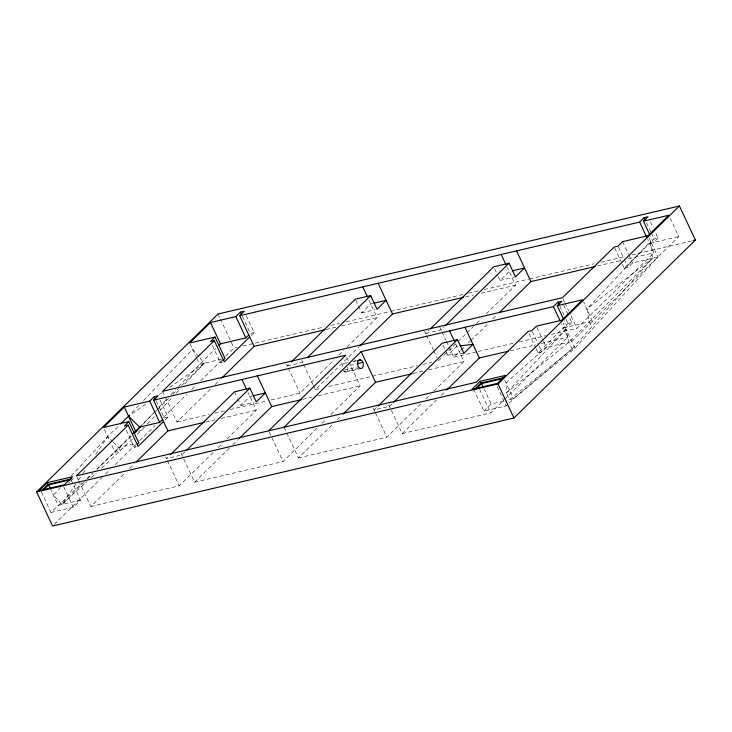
<?xml version="1.0" encoding="UTF-8"?>
<svg xmlns="http://www.w3.org/2000/svg" width="732" height="732" viewBox="0 0 732 732"><rect width="100%" height="100%" fill="white"/><g stroke="black" fill="none" stroke-linecap="round" stroke-linejoin="round"><path stroke-width="0.55" stroke-dasharray="3.66 2.75" d="M75.963 483.724L62 504.467L53.427 495.125L60.408 487.603M78.507 479.954L80.41 477.127M82.945 473.357L86.12 468.645M95.645 454.508L107.705 436.592L118.941 425.576M592.279 321.412L583.605 301.804M472.799 391.034L474.336 390.668L483.916 411.119L506.224 405.903L513.48 398.784L572.149 348.889L652.422 258.305L650.574 241.285L586.945 308.941L589.196 321.87L591.584 326.957M648.827 237.571L657.94 257.014L574.913 348.249L513.48 398.784L507.34 400.221M71.26 475.892L107.705 436.592L112.435 441.295M144.323 427.195L137.195 434.451M147.434 423.865L154.452 416.389M159.896 410.57L171.581 398.107M176.256 393.121L180.154 388.967M184.83 383.98L204.301 363.2L199.909 357.985M572.149 348.889L569.002 342.173L566.083 329.4L506.352 393.002L509.499 399.718L572.149 348.889L574.913 348.249L563.219 323.288M142.886 424.359L156.09 410.368M159.201 407.074L166.969 398.849M170.858 394.74L175.515 389.799M178.626 386.514L199.607 364.298L215.656 348.56M138.842 405.409L128.567 416.133L146.336 403.716M143.582 400.459L192.58 349.292L199.168 357.115M566.083 329.4L506.05 382.918L506.352 393.002L569.002 342.173L652.422 258.305L586.945 308.941M84.372 482.031L62 504.467L86.998 481.546M87.575 478.82L93.165 473.211M97.164 469.203L130.781 435.76M139.611 427.104L153.354 413.525M154.168 412.729L156.593 410.332M157.398 409.536L168.717 398.345M172.761 394.356L178.425 388.765M181.655 385.563L204.301 363.2L167.838 388.683M68.488 483.23L70.116 481.629M70.94 480.833L73.383 478.426M41.385 492.014L50.966 512.464L82.094 483.019M131.074 436.482L96.917 469.157M132.382 439.173L101.172 468.553M54.195 524.414L102.196 477.337M105.445 474.144L110.331 469.358M115.208 464.573L135.548 444.626M139.62 440.637L155.074 425.475M163.209 417.496L186.806 394.356M191.683 389.57L195.755 385.581M200.632 380.796L221.787 360.053M225.849 356.063L233.993 348.084L237.324 347.307M50.966 512.464L73.264 507.249L80.52 500.13L73.337 484.794M126.197 430.077L134.267 447.316L135.786 445.834M212.371 345.559L220.451 362.807L221.961 361.324M165.029 420.031L168.049 417.066L159.969 399.818M251.204 335.512L254.224 332.548L246.144 315.3M78.827 480.933L90.805 506.498L124.888 473.073M129.756 468.297L134.633 463.521M162.605 391.309L176.979 421.989L211.877 387.759M215.126 384.575L219.993 379.798M165.67 456.823L166.466 458.534L169.705 455.359M185.086 451.754L181.847 454.929L166.466 458.534M237.69 398.629L240.883 405.446L249.96 396.552L252.156 396.03M286.45 364.216L287.246 365.918L289.68 363.539M287.246 365.918L302.627 362.322L305.061 359.934M90.805 506.498L179.239 485.801L213.332 452.367M218.2 447.591L223.068 442.814M227.121 438.843L256.346 410.185L248.075 392.535M355.734 300.175L361.663 312.829L370.74 303.936L372.936 303.423M181.051 453.227L194.62 482.205L229.519 447.975M232.767 444.791L238.449 439.218M271.197 399.937L300.019 393.185L334.112 359.76M338.98 354.983L343.848 350.207M347.096 347.023L377.126 317.569L368.864 299.928M313.506 385.544L315.401 389.589L359.229 346.602M194.62 482.205L283.055 461.499L317.953 427.278M322.016 423.297L326.069 419.317M330.946 414.541L360.162 385.883L349.146 362.367M284.071 427.223L298.436 457.903L332.529 424.469M337.397 419.692L341.451 415.712M424.469 330.965L425.667 333.518L428.906 330.342M425.667 333.518L441.048 329.912L444.287 326.737M498.263 276.531L500.093 280.429L509.161 271.535L511.357 271.023M376.532 407.55L374.098 409.929L389.479 406.333L392.718 403.149M438.441 360.785L443.317 356.008M444.123 355.212L457.116 342.475M457.921 341.679L473.348 326.563M476.587 323.379L481.464 318.603M486.332 313.827L515.548 285.169L507.285 267.528M446.328 352.156L447.719 355.139L456.795 346.245L458.955 345.989M449.091 347.087L453.822 357.189L460.318 350.82M461.133 350.024L464.372 346.84M468.434 342.86L470.054 341.268M470.868 340.472L488.72 322.958M492.782 318.978L496.836 314.998M298.436 457.903L386.871 437.196L420.964 403.771M425.832 398.995L430.7 394.219M433.948 391.034L463.978 361.581L455.835 344.196M388.683 404.622L402.252 433.6L436.345 400.166M441.213 395.39L446.081 390.613M536.108 348.761L538.002 352.815L567.941 323.462L571.784 322.556L568.938 316.471M622.282 264.243L624.186 268.305L654.115 238.943L657.958 238.046L655.113 231.962M538.002 352.815L541.854 351.918L546.383 347.471L569.002 342.173M571.784 322.556L567.254 327.003L564.399 320.918M624.186 268.305L628.029 267.4L632.558 262.953L657.94 257.014M657.958 238.046L653.429 242.493L650.574 236.409M483.916 411.119L491.172 404.009L506.26 400.477M402.252 433.6L490.696 412.894L503.68 400.166M504.485 399.37L567.794 337.278L561.508 323.846M551.37 334.35L576.871 328.384L653.969 252.769L647.683 239.337M571.765 341.524L678.802 236.555L669.771 217.276M87.035 478.399L91.976 473.778M91.171 477.722L96.166 473.137M159.42 394.566L162.23 392.608M254.224 332.548L250.381 333.453L242.301 316.206M649.577 243.39L678.802 236.555M361.663 312.829L374.848 309.746M500.093 280.429L515.474 276.833M242.887 345.998L324.047 327.003M330.718 325.438L339.611 323.361M346.282 321.796L389.644 311.649M390.76 311.393L464.143 294.209M468.59 293.175L478.591 290.833M484.154 289.524L528.623 279.121M529.739 278.855L594.219 263.767M600.89 262.202L625.357 256.475M632.027 254.91L692.06 240.865M326.133 329.51L337.223 326.911M341.652 325.877L377.126 317.569M465.662 296.844L473.421 295.033M481.189 293.212L515.548 285.169M597.44 266L621.825 260.29M628.477 258.735L653.969 252.769M221.714 359.119L199.607 364.298L197.265 359.293M220.451 362.807L222.372 362.358M343.903 363.484L347.206 362.715M353.794 361.169L355.99 360.656M352.897 361.727L356.2 360.958M349.713 365.433L356.301 363.896M344.077 370.145L358.36 366.796M342.979 370.401L344.25 371.719L359.632 368.114M345.632 372.14L359.915 368.8M168.049 417.066L164.206 417.963L156.126 400.715M563.402 327.909L589.196 321.87M240.883 405.446L254.068 402.362M176.979 421.989L209.123 414.468M214.668 413.168L224.642 410.835M230.187 409.536L266.768 400.971M315.401 389.589L320.945 388.289M328.705 386.478L417.386 365.716M422.922 364.417L431.788 362.34M453.822 357.189L477.099 351.735M478.216 351.479L513.681 343.171M519.226 341.881L545.825 335.649M138.019 431.258L141.203 430.517L140.407 428.815M205.491 422.09L215.446 419.756M220.972 418.466L256.346 410.185M302.673 399.343L311.521 397.266M318.155 395.719L360.162 385.883M413.132 373.485L424.185 370.895M428.604 369.861L463.978 361.581M510.314 350.738L535.742 344.781M541.268 343.491L567.794 337.278M113.222 442.082L118.749 447.572L135.64 443.61M134.267 447.316L136.198 446.868M80.52 500.13L58.221 505.354L51.03 490.01M447.719 355.139L463.905 353.245M650.355 221.814L653.209 227.899M646.512 222.711L650.794 231.843M651.26 232.858L654.115 238.943M622.584 241.652L628.285 253.821M628.761 254.837L632.558 262.953M618.522 247.114L623.746 258.268M624.222 259.284L628.029 267.4M614.679 248.011L621.807 263.227M562.972 298.729L564.409 301.794M564.894 302.819L568.727 310.999M571.116 316.114L576.871 328.384M563.704 305.317L568.462 315.455M559.861 306.214L564.143 315.346M566.037 319.399L567.941 323.462M536.885 327.177L543.062 340.371M543.537 341.377L546.383 347.471M532.338 331.614L538.45 344.644M538.917 345.65L541.854 351.918M528.98 333.545L535.632 347.746M494.612 268.745L497.806 275.561M504.76 380.164L513.48 398.784M497.119 386.478L506.224 405.903M483.989 388.665L491.172 404.009M479.67 389.378L490.696 412.894M439.85 327.36L441.048 329.912M442 331.935L445.779 340.014M446.255 341.03L448.625 346.08M443.061 345.193L445.861 351.159M426.619 335.54L433.243 349.676M433.71 350.683L437.022 357.756M373.302 408.227L375.049 411.951M375.516 412.958L386.871 437.196M346.748 357.253L348.661 361.343M301.831 360.611L302.627 362.322M303.57 364.335L313.04 384.538M288.198 367.94L300.019 393.185M218.026 314.001L219.957 318.127M220.442 319.161L233.993 348.084M269.166 431.843L283.055 461.499M234.496 391.812L237.232 397.65M190.046 343.894L196.789 358.296M167.408 460.556L179.239 485.801M118.749 447.572L120.341 450.976L115.025 452.22L111.365 444.406M104.392 429.528L110.907 443.427M76.915 476.843L78.351 479.918M71.416 480.704L72.852 483.77M63.684 486.798L73.264 507.249M342.228 366.732A4.886 2.882 76.8 0 1 344.653 363.374L345.44 363.594A4.886 2.882 76.8 0 1 346.209 364.115M347.773 367.043A5.014 2.955 76.8 0 1 344.25 371.719"/><path stroke-width="1.1" d="M134.285 433.335L140.553 426.82M36.6 491.922L218.026 314.001L679.433 205.994L695.4 240.078L513.974 417.999L52.567 526.006L36.6 491.922L498.007 383.916L679.433 205.994M47.205 482.663L39.043 490.669L64.425 484.73L72.587 476.724L47.205 482.663L48.01 484.364L41.477 490.769M136.253 461.929L167.903 430.883L153.537 400.203L158.075 395.756L154.223 396.662L149.694 401.109L124.312 407.047L103.45 427.506L128.832 421.568L138.805 442.869L137.296 444.351M221.613 378.206L254.086 346.373L239.712 315.693L244.25 311.246L240.398 312.143L235.869 316.59L210.487 322.538L189.625 342.997L215.007 337.059L224.98 358.36L222.711 360.583M42.996 490.431L48.641 484.895L70.94 479.68M120.542 424.002L128.567 416.133L139.611 427.104L159.668 422.41L162.696 419.445M128.832 421.568L124.294 426.015L128.137 425.118L138.119 446.419L163.52 421.513M215.007 337.059L210.468 341.505L214.311 340.6L224.294 361.91L249.694 336.995M128.137 425.118L76.43 475.827L476.322 382.223L528.028 331.514L531.871 330.608L536.41 326.161L561.783 320.223L582.645 299.763L557.272 305.702L563.448 318.887M214.311 340.6L162.605 391.309L562.496 297.704L614.203 246.995L618.046 246.098L622.584 241.652L647.957 235.713L668.819 215.245L643.446 221.192L649.623 234.377M218.868 345.413L220.469 343.839L245.842 337.9L248.871 334.936M133.187 433.399L139.611 427.104M170.519 454.563L234.496 391.812L249.877 388.207L256.264 401.85L265.341 392.947L253.254 395.774M186.706 450.162L249.877 388.207M291.299 361.947L355.276 299.196L370.657 295.6L377.044 309.233L386.121 300.34L374.034 303.167M307.486 357.555L370.657 295.6M239.263 438.422L271.728 406.58L301.575 399.599M268.69 430.819L345.788 355.203L153.537 400.203M360.043 345.806L392.508 313.973L463.447 297.366M284.071 427.223L361.169 351.607L553.429 306.607L557.958 302.151L561.81 301.255L557.272 305.702M343.079 414.12L375.543 382.287L412.025 373.741M430.526 328.75L493.707 266.796L509.088 263.2L515.474 276.833L524.542 267.93L512.455 270.767M445.907 325.154L509.088 263.2M378.151 405.958L442.137 343.207L457.518 339.611L463.905 353.245L472.973 344.351L460.025 345.861M393.532 402.362L457.518 339.611M499.279 312.61L530.929 281.573L595.226 266.521M446.895 389.817L479.359 357.985L508.099 351.25M239.712 315.693L639.603 222.089L644.133 217.642L647.985 216.745L643.446 221.192M480.165 381.317L472.003 389.323L497.376 383.385L505.547 375.379L480.165 381.317L480.961 383.028L474.437 389.433M475.956 389.085L481.592 383.55L502.838 378.581M693.177 240.599L695.4 240.078M254.086 346.373L325.026 329.766M357.298 360.693L360.592 359.924M357.399 363.639L362.898 362.349A5.014 2.955 76.8 0 1 362.688 367.363A5.014 2.955 76.8 0 1 359.632 368.114L358.36 366.796A4.886 2.882 76.8 0 1 358.113 361.032L359.284 359.879L360.821 359.988A4.886 2.882 76.8 0 1 362.898 362.349M167.903 430.883L204.384 422.346M48.01 484.364L71.178 478.948M480.961 383.028L504.138 377.602M644.133 217.642L645.084 219.673M639.603 222.089L646.731 237.305M557.958 302.151L558.909 304.183M553.429 306.607L560.081 320.808M516.554 250.893L530.929 281.573M501.182 254.489L505.876 264.517M498.007 383.916L513.974 417.999M464.985 327.305L479.359 357.985M481.592 383.55L483.029 386.624M449.604 330.901L454.398 341.13M378.133 283.293L392.508 313.973M362.752 286.889L367.455 296.918M361.169 351.607L375.543 382.287M240.398 312.143L241.35 314.174M235.869 316.59L245.842 337.9M257.353 375.909L271.728 406.58M241.972 379.505L246.666 389.534M210.487 322.538L220.469 343.839M154.223 396.662L155.651 399.699M149.694 401.109L159.668 422.41M124.312 407.047L135.887 431.761M48.641 484.895L50.554 488.985"/></g></svg>
